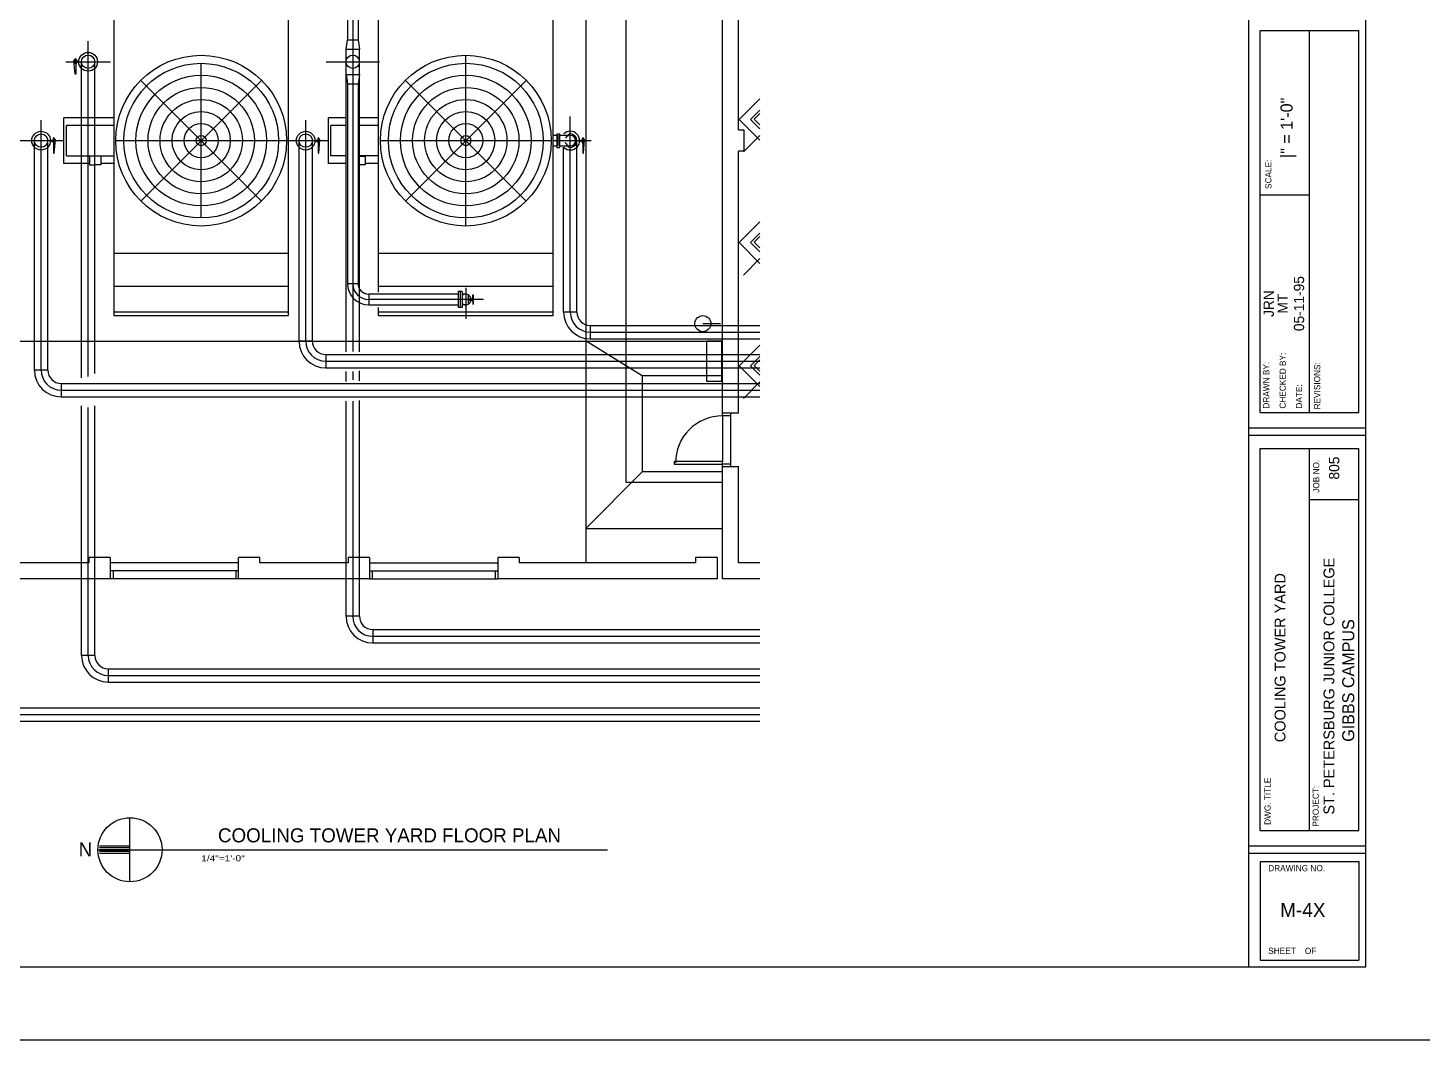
# Model space of a CAD drawing. Extents: x 0 to 3462, y 0 to 2308.
# Drawn here: x 653 to 1696, y 0 to 758 of the extents above; entities that cross this region are included whole.
import ezdxf
from ezdxf.enums import TextEntityAlignment as Align

# ---------------------------------------------------------------- set-up
doc = ezdxf.new("R2010")
doc.units = 0
doc.header["$LTSCALE"] = 15
for name, pattern in [('CENTER2', [0]), ('DASHED', [0]), ('HIDDEN', [0])]:
    doc.linetypes.add(name, pattern=pattern)
for name, color, linetype in [('AWALL', 8, 'CONTINUOUS'), ('CL', 9, 'CENTER2'), ('CWS', 5, 'CONTINUOUS'), ('CWUG', 8, 'HIDDEN'), ('FUTURE', 9, 'HIDDEN'), ('MEQUIP', 4, 'CONTINUOUS'), ('SLAB1', 8, 'CONTINUOUS'), ('SYM', 3, 'CONTINUOUS'), ('TITLE', 9, 'CONTINUOUS'), ('TITLEBLK', 7, 'CONTINUOUS')]:
    doc.layers.add(name, color=color, linetype=linetype)
doc.styles.get("Standard").update_dxf_attribs({"font": 'HAND1.SHX'})

msp = doc.modelspace()

# ---------------------------------------------------------------- linework, layer by layer
at = {"layer": 'AWALL', "color": 0}
for p, q in [((1172.5, 469.3), (1172.5, 1001.3)), ((1070.5, 357.3), (1070.5, 989.3)), ((1184.5, 681.3), (1184.5, 989.3)), ((1184.5, 681.3), (1188.5, 681.3)), ((1188.5, 681.3), (1188.5, 665.3)), ((1188.5, 665.3), (1184.5, 665.3)), ((1184.5, 469.3), (1184.5, 665.3)), ((1157.9, 536.3), (1171, 536.3)), ((494.5, 523.3), (1172.5, 523.3)), ((1112.5, 497.3), (1070.5, 523.3)), ((1112.5, 497.3), (1112.5, 425.3)), ((1172.5, 497.3), (1112.5, 497.3)), ((1112.5, 493.3), (1112.5, 425.3)), ((1172.5, 467.3), (1172.5, 469.3)), ((1184.5, 469.3), (1172.5, 469.3)), ((1178.5, 467.3), (1172.5, 467.3)), ((1172.5, 467.3), (1172.5, 433)), ((1178.5, 469.3), (1178.5, 467.3)), ((1178.5, 467.3), (1178.5, 431.3)), ((1136.5, 433), (1136.5, 431.2)), ((1172.5, 433), (1136.5, 433)), ((1136.5, 431.2), (1172.5, 431.2)), ((1172.5, 431.3), (1172.5, 433)), ((1172.5, 429.3), (1172.5, 431.3)), ((1172.5, 431.3), (1178.5, 431.3)), ((1172.5, 429.3), (1184.5, 429.3)), ((1172.5, 345.3), (1172.5, 429.3)), ((1178.5, 431.3), (1178.5, 429.3)), ((1184.5, 357.3), (1184.5, 429.3)), ((1112.5, 425.3), (1070.1, 382.8)), ((1172.5, 425.3), (1112.5, 425.3)), ((1172.5, 425.3), (1112.5, 425.3)), ((1172.5, 417.3), (1100.5, 417.3)), ((1172.5, 417.3), (1100.5, 417.3)), ((1172.5, 382.8), (1070.1, 382.8)), ((698.5, 357.3), (632.5, 357.3)), ((714.5, 361.3), (698.5, 361.3)), ((698.5, 361.3), (698.5, 357.3)), ((714.5, 361.3), (714.5, 345.3)), ((810.5, 357.3), (714.5, 357.3)), ((810.5, 345.3), (810.5, 361.3)), ((826.5, 361.3), (810.5, 361.3)), ((826.5, 357.3), (826.5, 361.3)), ((892.5, 357.3), (826.5, 357.3)), ((908.5, 361.3), (892.5, 361.3)), ((892.5, 361.3), (892.5, 357.3)), ((908.5, 361.3), (908.5, 345.3)), ((908.5, 357.3), (1004.5, 357.3)), ((1020.5, 361.3), (1004.5, 361.3)), ((1004.5, 361.3), (1004.5, 345.3)), ((1020.5, 361.3), (1020.5, 357.3)), ((1152.5, 357.3), (1020.5, 357.3)), ((1168.5, 361.3), (1152.5, 361.3)), ((1152.5, 361.3), (1152.5, 357.3)), ((1168.5, 361.3), (1168.5, 345.3)), ((1200.6, 357.3), (1184.5, 357.3)), ((714.5, 345.3), (616.5, 345.3)), ((810.5, 351.3), (714.5, 351.3)), ((810.5, 345.3), (714.5, 345.3)), ((716.5, 351.3), (716.5, 345.3)), ((808.5, 351.3), (808.5, 345.3)), ((908.5, 345.3), (810.5, 345.3)), ((908.5, 351.3), (1004.5, 351.3)), ((908.5, 345.3), (1004.5, 345.3)), ((910.5, 351.3), (910.5, 345.3)), ((1002.5, 351.3), (1002.5, 345.3)), ((1168.5, 345.3), (1004.5, 345.3)), ((1200.6, 345.3), (1172.5, 345.3))]:
    msp.add_line(p, q, dxfattribs=at)
at = {"layer": 'AWALL', "color": 0, "linetype": 'DASHED'}
msp.add_line((1100.5, 417.3), (1100.5, 929.3), dxfattribs=at)
at = {"layer": 'AWALL', "color": 0}
msp.add_lwpolyline([(1172, 493.3), (1172, 523.3), (1160.6, 523.3), (1160.6, 493.3)], close=True, dxfattribs=at)
msp.add_circle((1157.9, 536.3), 6, dxfattribs=at)
msp.add_arc((1172.5, 432.1), 35.1, 90, 180.008, dxfattribs=at)
at = {"layer": 'CL', "color": 0}
for p, q in [((895.9, 780.9), (895.9, 515.5)), ((697.9, 496.8), (697.9, 747.8)), ((681.2, 732.3), (714.6, 732.3)), ((875.9, 732.3), (915.9, 732.3)), ((662.7, 501.5), (662.7, 688.7)), ((860.7, 523.2), (860.7, 688.7)), ((1058.7, 544.9), (1058.7, 691.4)), ((646, 673.3), (679.4, 673.3)), ((844, 673.3), (877.4, 673.3)), ((1045.9, 673.3), (1074.4, 673.3)), ((1188.2, 664.8), (1200.6, 677.2)), ((1188.2, 572.6), (1200.6, 585)), ((993.8, 554.4), (907.9, 554.4)), ((980.5, 563.1), (980.5, 539.9)), ((1073.7, 529.9), (1200.6, 529.9)), ((875.7, 508.2), (1200.6, 508.2)), ((895.9, 500.6), (895.9, 494.2)), ((1188.2, 480.4), (1200.6, 492.8)), ((677.7, 486.5), (1200.6, 486.5)), ((697.9, 288), (697.9, 473.6)), ((895.9, 478.2), (895.9, 317.3)), ((910.9, 302.3), (1200.6, 302.3)), ((712.9, 273), (1200.6, 273)), ((514.9, 243.7), (1200.6, 243.7))]:
    msp.add_line(p, q, dxfattribs=at)
for centre, radius in [((907.9, 566.4), 12), ((1073.7, 544.9), 15), ((875.7, 523.2), 15), ((677.7, 501.5), 15), ((910.9, 317.3), 15), ((712.9, 288), 15)]:
    msp.add_arc(centre, radius, 180, 270, dxfattribs=at)
at = {"layer": 'CWS', "color": 0}
for p, q in [((891.9, 780.9), (891.9, 748.7)), ((899.9, 780.9), (899.9, 748.7)), ((890.9, 741.7), (891.9, 748.7)), ((890.9, 741.7), (900.9, 741.7)), ((890.9, 722.9), (890.9, 741.7)), ((891.9, 748.7), (899.9, 748.7)), ((899.9, 748.7), (900.9, 741.7)), ((900.9, 722.9), (900.9, 741.7)), ((687.2, 733.1), (688.6, 734.7)), ((688.1, 723), (687.2, 733.1)), ((688.3, 730.7), (688.3, 734)), ((688.3, 734), (688.9, 734)), ((688.9, 730.7), (688.3, 730.7)), ((688.6, 734.7), (688.6, 723)), ((688.9, 734), (688.9, 730.7)), ((691.1, 732.7), (688.9, 732.7)), ((691.1, 731.9), (688.9, 731.9)), ((688.6, 723), (688.1, 723)), ((890.9, 722.9), (900.9, 722.9)), ((890.9, 722.9), (891.9, 715.9)), ((900.9, 722.9), (899.9, 715.9)), ((891.9, 715.9), (899.9, 715.9)), ((891.9, 715.9), (891.9, 566.4)), ((899.9, 715.9), (899.9, 566.4)), ((669.5, 673.6), (671.7, 673.6)), ((669.5, 672.8), (671.7, 672.8)), ((671.7, 674.9), (671.7, 671.6)), ((672.4, 674.9), (671.7, 674.9)), ((671.7, 671.6), (672.4, 671.6)), ((672, 675.6), (672, 663.9)), ((673.4, 674), (672, 675.6)), ((672.4, 671.6), (672.4, 674.9)), ((672.5, 663.9), (673.4, 674)), ((867.5, 673.6), (869.7, 673.6)), ((867.5, 672.8), (869.7, 672.8)), ((869.7, 674.9), (869.7, 671.6)), ((870.4, 674.9), (869.7, 674.9)), ((869.7, 671.6), (870.4, 671.6)), ((870, 675.6), (870, 663.9)), ((871.4, 674), (870, 675.6)), ((870.4, 671.6), (870.4, 674.9)), ((870.5, 663.9), (871.4, 674)), ((1051, 677.3), (1058.7, 677.3)), ((1051, 669.3), (1058.7, 669.3)), ((1065.5, 673.6), (1067.7, 673.6)), ((1065.5, 672.8), (1067.7, 672.8)), ((1067.7, 674.9), (1067.7, 671.6)), ((1068.4, 674.9), (1067.7, 674.9)), ((1067.7, 671.6), (1068.4, 671.6)), ((1068, 675.6), (1068, 663.9)), ((1069.4, 674), (1068, 675.6)), ((1068.4, 671.6), (1068.4, 674.9)), ((1068.5, 663.9), (1069.4, 674)), ((672, 663.9), (672.5, 663.9)), ((870, 663.9), (870.5, 663.9)), ((1068, 663.9), (1068.5, 663.9)), ((891.9, 566.4), (899.9, 566.4)), ((974.7, 558.4), (907.9, 558.4)), ((907.9, 558.4), (907.9, 550.4)), ((977.7, 560.4), (974.7, 560.4)), ((974.7, 560.4), (974.7, 548.4)), ((976.2, 560.4), (976.2, 548.4)), ((977.7, 560.4), (977.7, 548.4)), ((980.5, 558.4), (977.7, 558.4)), ((982.2, 558.1), (982.2, 550.8)), ((982.2, 554.9), (985.8, 554.9)), ((982.2, 553.9), (985.8, 553.9)), ((985.8, 554.4), (985.8, 558)), ((985.8, 558), (986.1, 558)), ((985.8, 554.4), (985.8, 550.8)), ((986.1, 558), (986.1, 550.8)), ((907.9, 550.4), (974.7, 550.4)), ((977.7, 548.4), (974.7, 548.4)), ((980.5, 550.4), (977.7, 550.4)), ((985.8, 550.8), (986.1, 550.8))]:
    msp.add_line(p, q, dxfattribs=at)
for centre, radius in [((697.9, 732.3), 7.01), ((697.9, 732.3), 5.01), ((895.9, 732.3), 5.01), ((662.7, 673.3), 7.01), ((662.7, 673.3), 5.01), ((860.7, 673.3), 7.01), ((860.7, 673.3), 5.01)]:
    msp.add_circle(centre, radius, dxfattribs=at)
for centre, radius, start, end in [((1058.7, 673.3), 7.01, 227.4535, 133.8905), ((1058.7, 673.3), 5, 247.2217, 110.6672), ((1058.7, 673.3), 4, 195.9434, 241.743), ((1058.7, 673.3), 4, 111.9787, 155.0649), ((1058.7, 673.3), 4, 270, 90), ((907.9, 566.4), 16, 180, 270), ((907.9, 566.4), 8.01, 180, 270), ((980.5, 554.4), 4.01, 7.1808, 134.3169), ((980.5, 554.4), 4.01, 225.6831, 352.8192)]:
    msp.add_arc(centre, radius, start, end, dxfattribs=at)
at = {"layer": 'CWUG', "color": 0}
for p, q in [((692.9, 495.7), (692.9, 732.3)), ((702.9, 499.1), (702.9, 732.3)), ((890.9, 515.2), (890.9, 722.9)), ((900.9, 515.2), (900.9, 722.9)), ((657.7, 501.5), (657.7, 673.3)), ((667.7, 501.5), (667.7, 673.3)), ((855.7, 523.2), (855.7, 673.3)), ((865.7, 523.2), (865.7, 673.3)), ((1053.7, 544.9), (1053.7, 668.5)), ((1063.7, 544.9), (1063.7, 673.3)), ((1063.7, 544.9), (1053.7, 544.9)), ((1073.7, 534.9), (1200.6, 534.9)), ((1073.7, 534.9), (1073.7, 524.9)), ((865.7, 523.2), (855.7, 523.2)), ((1073.7, 524.9), (1200.6, 524.9)), ((875.7, 513.2), (1200.6, 513.2)), ((875.7, 513.2), (875.7, 503.2)), ((667.7, 501.5), (657.7, 501.5)), ((875.7, 503.2), (1200.6, 503.2)), ((900.9, 493.5), (900.9, 501)), ((677.7, 491.5), (1200.6, 491.5)), ((677.7, 491.5), (677.7, 481.5)), ((890.9, 493.1), (890.9, 500.6)), ((677.7, 481.5), (1200.6, 481.5)), ((692.9, 288), (692.9, 474.7)), ((702.9, 288), (702.9, 474.7)), ((890.9, 317.3), (890.9, 478.2)), ((900.9, 317.3), (900.9, 478.9)), ((900.9, 317.3), (890.9, 317.3)), ((910.9, 307.3), (910.9, 297.3)), ((910.9, 307.3), (1200.6, 307.3)), ((910.9, 297.3), (1200.6, 297.3)), ((702.9, 288), (692.9, 288)), ((712.9, 278), (1200.6, 278)), ((712.9, 278), (712.9, 268)), ((712.9, 268), (1200.6, 268)), ((514.9, 248.7), (1200.6, 248.7)), ((514.9, 238.7), (1200.6, 238.7))]:
    msp.add_line(p, q, dxfattribs=at)
for centre, radius in [((1073.7, 544.9), 20), ((1073.7, 544.9), 10), ((875.7, 523.2), 20), ((875.7, 523.2), 10), ((677.7, 501.5), 20), ((677.7, 501.5), 10), ((910.9, 317.3), 20), ((910.9, 317.3), 10), ((712.9, 288), 20), ((712.9, 288), 10)]:
    msp.add_arc(centre, radius, 180, 270, dxfattribs=at)
at = {"layer": 'FUTURE', "color": 0}
for p, q in [((717.2, 804.3), (717.2, 542.3)), ((847.9, 542.3), (847.9, 804.3)), ((782.5, 615.4), (782.5, 731.1)), ((827.7, 628.1), (737.4, 718.4)), ((737.4, 628.1), (827.7, 718.4)), ((679.8, 656.2), (679.8, 690.3)), ((717.2, 690.3), (679.8, 690.3)), ((717.2, 684.6), (681.6, 684.6)), ((718.7, 673.3), (846.4, 673.3)), ((681.6, 661.9), (717.2, 661.9)), ((707.3, 661.6), (698.8, 661.6)), ((698.6, 656.2), (679.8, 656.2)), ((717.2, 656.2), (707.5, 656.2)), ((847.9, 588.8), (717.2, 588.8)), ((847.9, 564.1), (717.2, 564.1)), ((847.9, 544.9), (717.2, 544.9)), ((717.2, 542.3), (847.9, 542.3)), ((1193.6, 504.7), (1200.6, 511.7)), ((1193.6, 504.7), (1200.6, 497.7)), ((1200.6, 509.3), (1196.3, 505)), ((1196.3, 505), (1200.6, 500.7))]:
    msp.add_line(p, q, dxfattribs=at)
for points in [[(681.6, 661.9), (681.6, 684.6)], [(698.8, 661.6), (698.8, 655.1), (703, 655.1)], [(707.3, 661.6), (707.3, 655.1), (703, 655.1)]]:
    msp.add_lwpolyline(points, dxfattribs=at)
for radius in [63.9, 57.9, 48.9, 39.8, 30.8, 21.8, 12.8, 3.79]:
    msp.add_circle((782.5, 673.3), radius, dxfattribs=at)
at = {"layer": 'MEQUIP', "color": 0}
for p, q in [((1045.9, 542.3), (1045.9, 804.3)), ((915.2, 559.8), (915.2, 787)), ((980.5, 609.4), (980.5, 737.1)), ((935.4, 628.1), (1025.7, 718.4)), ((1025.7, 628.1), (935.4, 718.4)), ((877.8, 656.2), (877.8, 690.3)), ((891.2, 690.3), (877.8, 690.3)), ((915.2, 690.3), (900.3, 690.3)), ((1193.6, 689.2), (1200.6, 696.2)), ((1193.6, 689.2), (1200.6, 682.2)), ((1200.6, 693.7), (1196.3, 689.4)), ((1196.3, 689.4), (1200.6, 685.2)), ((890.7, 684.6), (879.6, 684.6)), ((915.2, 684.6), (900.1, 684.6)), ((1048.6, 678.4), (1048.6, 668.1)), ((1048.6, 678.4), (1051, 678.4)), ((1051, 668.1), (1051, 678.4)), ((916.7, 673.3), (1044.4, 673.3)), ((1045.9, 677.3), (1048.6, 677.3)), ((1045.9, 669.3), (1048.6, 669.3)), ((1048.6, 668.1), (1051, 668.1)), ((1049.7, 669.3), (1049.7, 677.3)), ((890.9, 661.9), (879.6, 661.9)), ((915.2, 661.9), (901.2, 661.9)), ((891.2, 656.2), (877.8, 656.2)), ((915.2, 656.2), (905.3, 656.2)), ((1193.6, 597), (1200.6, 604)), ((1193.6, 597), (1200.6, 590)), ((1200.6, 601.5), (1196.3, 597.2)), ((1196.3, 597.2), (1200.6, 593)), ((1045.9, 588.8), (915.2, 588.8)), ((1045.9, 564.1), (915.2, 564.1)), ((915.2, 542.3), (915.2, 548.4)), ((1045.9, 544.9), (915.2, 544.9)), ((915.2, 542.3), (1045.9, 542.3))]:
    msp.add_line(p, q, dxfattribs=at)
for points in [[(879.6, 661.9), (879.6, 684.6)], [(905.3, 661.6), (905.3, 655.1), (901, 655.1)], [(901.5, 661.6), (905.3, 661.6)]]:
    msp.add_lwpolyline(points, dxfattribs=at)
for radius in [63.9, 57.9, 48.9, 39.8, 30.8, 21.8, 12.8, 3.79]:
    msp.add_circle((980.5, 673.3), radius, dxfattribs=at)
at = {"layer": 'SLAB1', "color": 0}
for p, q in [((1185.1, 689.2), (1200.6, 704.7)), ((1185.1, 689.2), (1200.6, 673.7)), ((1185.1, 597), (1200.6, 612.5)), ((1185.1, 597), (1200.6, 581.4)), ((1200.6, 520.2), (1185.1, 504.7)), ((1185.1, 504.7), (1200.6, 489.2))]:
    msp.add_line(p, q, dxfattribs=at)
at = {"layer": 'SYM', "color": 0}
for p, q in [((729.2, 118.5), (729.2, 166.5)), ((705.2, 142.5), (1086.5, 142.5)), ((729.2, 145.3), (706.4, 145.3)), ((729.2, 143.9), (706.4, 143.9)), ((729.2, 142.5), (706.4, 142.5)), ((729.2, 141.1), (706.4, 141.1)), ((729.2, 139.8), (706.4, 139.8))]:
    msp.add_line(p, q, dxfattribs=at)
msp.add_circle((729.2, 142.5), 24, dxfattribs=at)
at = {"layer": 'TITLEBLK', "color": 0}
for p, q in [((1566.2, 1112.5), (1566.2, 54.8)), ((1654, 54.8), (1654, 1112.5)), ((1574.9, 469.8), (1574.9, 755.7)), ((1574.9, 755.7), (1648.8, 755.7)), ((1611.9, 469.8), (1611.9, 755.7)), ((1648.8, 469.8), (1648.8, 755.7)), ((1574.9, 632.8), (1611.9, 632.8)), ((1574.9, 469.8), (1648.8, 469.8)), ((1566.2, 458.4), (1654, 458.4)), ((1566.2, 452.8), (1654, 452.8)), ((1574.9, 156.8), (1574.9, 442.8)), ((1574.9, 442.8), (1648.8, 442.8)), ((1611.9, 156.8), (1611.9, 442.8)), ((1648.8, 156.8), (1648.8, 442.8)), ((1611.9, 404.8), (1648.8, 404.8)), ((1574.9, 156.8), (1648.8, 156.8)), ((1566.2, 145.4), (1654, 145.4)), ((1566.2, 139.9), (1654, 139.9)), ((1574.9, 133.8), (1574.9, 59.9)), ((1574.9, 133.8), (1648.8, 133.8)), ((1648.8, 133.8), (1648.8, 59.9)), ((62.5, 54.8), (1654, 54.8)), ((1574.9, 59.9), (1648.8, 59.9))]:
    msp.add_line(p, q, dxfattribs=at)
msp.add_lwpolyline([(0, 0), (0, 1153.8), (1730.8, 1153.8), (1730.8, 0), (0, 0)], close=True, dxfattribs=at)

# ---------------------------------------------------------------- texts
at = {"layer": 'CWS', "color": 0}
msp.add_text('M-4X', height=10.62, dxfattribs=at).set_placement((1589.9, 92.1))
at = {"layer": 'TITLE', "color": 0}
for s, p in [('COOLING TOWER YARD FLOOR PLAN', (923.4, 153.3)), ('N', (695.9, 142.7))]:
    msp.add_text(s, height=10.5, dxfattribs=at).set_placement(p, align=Align.MIDDLE)
at = {"layer": 'TITLE', "color": 0, "width": 1.25}
msp.add_text('1/4"=1\'-0"', height=4.5, dxfattribs=at).set_placement((798.8, 136.2), align=Align.MIDDLE)
at = {"layer": 'TITLEBLK', "color": 0}
for s, height, p in [('|" = 1\'-0"', 9.01, (1599.2, 660.3)), ('SCALE:', 4.62, (1583.4, 637.1)), ('CHECKED BY:', 4.617, (1594.1, 472.7)), ('DRAWN BY:', 4.62, (1581.8, 472.7)), ('REVISIONS:', 4.62, (1619.9, 472.1)), ('DATE:', 4.62, (1606.3, 472.7)), ('JOB NO.', 4.62, (1619.2, 409.7)), ('ST. PETERSBURG JUNIOR COLLEGE', 8.113, (1630.5, 168.8)), ('COOLING TOWER YARD', 8.113, (1593.9, 223)), ('GIBBS CAMPUS', 9.014, (1645.4, 223.3)), ('DWG. TITLE', 4.62, (1582.8, 161.1)), ('PROJECT:', 4.62, (1618.8, 159.8))]:
    msp.add_text(s, height=height, rotation=90, dxfattribs=at).set_placement(p)
for s, p in [('05-11-95', (1604, 551.3)), ('JRN', (1581.4, 551.3)), ('MT', (1591.8, 551.3)), ('805', (1630.3, 428.2))]:
    msp.add_text(s, height=7.7, rotation=90, dxfattribs=at).set_placement(p, align=Align.MIDDLE)
for s, p in [('DRAWING NO.', (1581, 126.4)), ('SHEET    OF     ', (1581, 64.5))]:
    msp.add_text(s, height=4.617, dxfattribs=at).set_placement(p)

doc.saveas('drawing.dxf')
